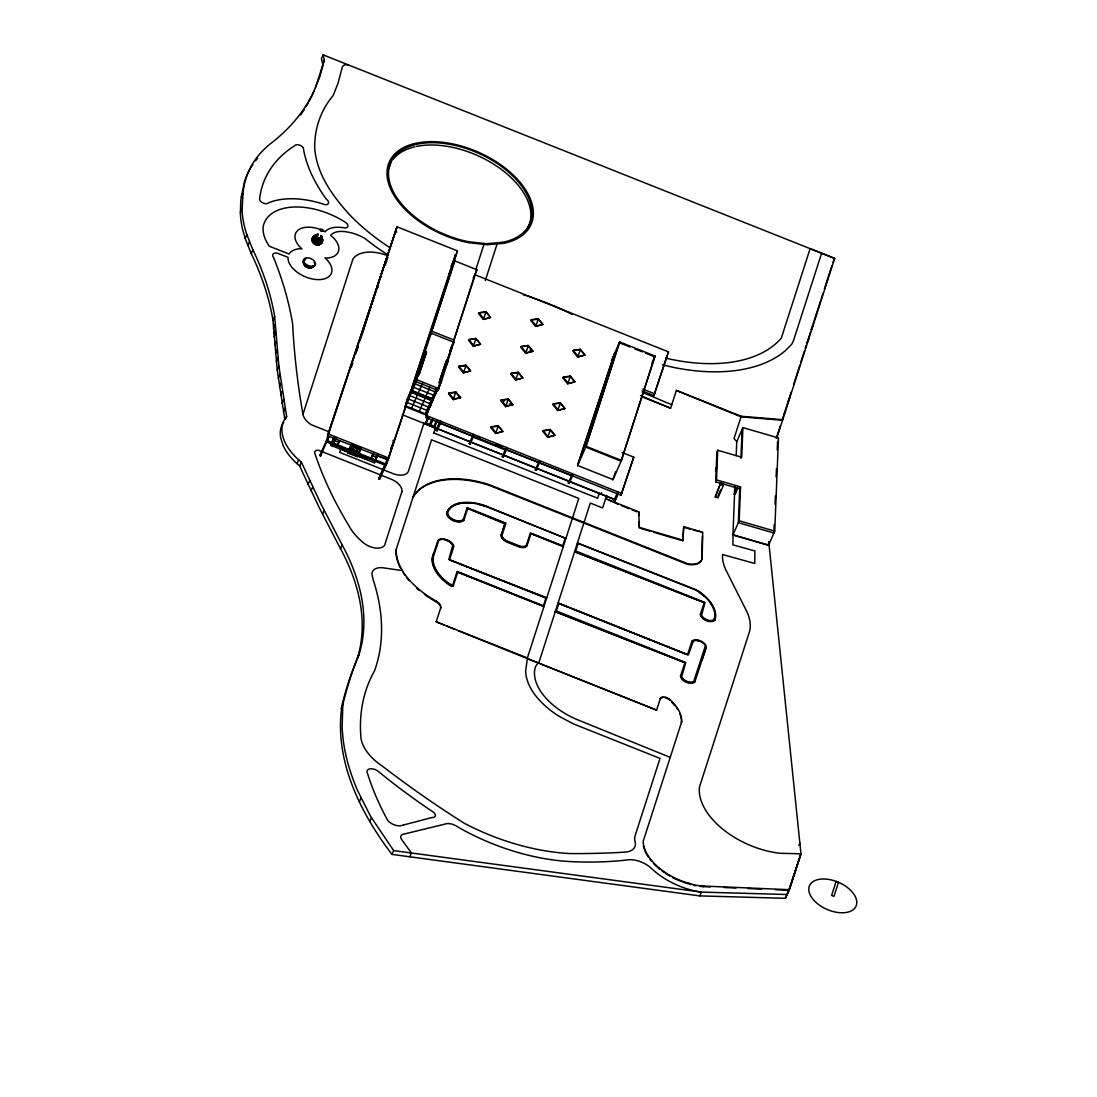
<?xml version="1.0" encoding="UTF-8"?>
<svg xmlns="http://www.w3.org/2000/svg" width="1097" height="1097" viewBox="0 0 1097 1097"><rect width="100%" height="100%" fill="white"/><g stroke="black" fill="none" stroke-linecap="round" stroke-linejoin="round"><path stroke-width="1.5" d="M715.271 497.037L720.702 482.968L723.389 483.722L723.376 485.45L717.959 497.791L715.271 497.037L720.702 482.968M683.733 526.629L682.841 540.794L683.733 526.629L702.738 532.319L702.107 558.743A17.579 10.188 23.7 0 1 687.558 563.707L489.152 484.641A78.093 45.238 23.7 0 0 413.226 496.722L412.979 497.298A78.093 45.238 23.7 0 1 488.905 485.217L687.298 564.283A17.579 10.188 23.7 0 0 701.847 559.319L702.409 536.2M717.712 450.264L716.533 479.91L740.544 486.876L739.707 488.782L715.697 481.802L716.876 452.17L717.712 450.264L741.723 457.243L742.902 427.611L778.472 437.95L774.743 531.126L768.503 545.346L732.933 535.021L734.894 485.889M737.582 487.548L734.551 494.445L734.633 488.33M736.183 455.721L736.745 441.584L734.003 438.539L741.243 416.27L782.737 419.685L834.652 258.412L810.121 248.635L781.338 338.041A142.912 82.782 23.7 0 1 665.81 358.129M735.251 491.305L735.36 488.535L734.551 488.357M739.776 487.109L738.35 522.679L773.92 533.019L774.249 524.544M740.928 458.313L742.079 429.503M732.933 535.021L739.186 520.787L740.544 486.876M768.503 545.346L768.64 541.959M313.92 91.298A393.453 227.915 23.7 0 1 271.316 143.076A202.054 117.036 23.7 0 0 243.15 191.852L242.039 210.213A199.75 115.706 23.7 0 0 246.825 234.662L252.913 249.787A441.501 255.752 23.7 0 1 274.648 316.539L278.899 366.137L286.646 416.517A58.1 33.664 23.7 0 0 297.109 458.436L301.401 462.221L320.749 503.564L342.195 544.99A302.484 175.232 23.7 0 1 358.952 654.758L357.279 658.543A946.231 548.13 23.7 0 0 342.195 704.288C333.378 758.713 359.761 812.191 391.999 854.398L699.721 895.892L785.301 898.306L789.621 889.077L800.975 853.823L768.723 541.699M775.058 504.222L775.401 495.748M776.141 477.113L776.484 468.638M777.225 450.003L777.567 441.529M358.952 654.758A947.465 548.857 23.7 0 0 342.799 704.905L342.113 728.353L343.251 740.461A353.865 204.988 23.7 0 0 357.636 790.676L370.553 816.305L393.658 850.6L701.394 892.094L786.96 894.521M284.726 418.903L277.226 369.936L272.975 320.338A441.501 255.752 23.7 0 0 251.254 253.572L245.152 238.46L242.423 228.533A199.75 115.706 23.7 0 1 240.38 214.011L240.792 200.107L244.508 181.622A202.054 117.036 23.7 0 1 250.267 168.691M832.993 262.21L834.652 258.412L323.108 54.85L324.287 60.102L315.552 87.582M324.287 60.102L320.05 76.077L312.261 95.096A393.453 227.915 23.7 0 1 309.285 100.951M329.58 432.04L311.356 424.772A17.374 10.065 23.7 0 1 302.937 414.351L352.932 259.043A32.787 18.992 23.7 0 1 387.2 255.505M389.037 168.294L391.547 160.477M351.273 367.55L352.809 362.805M355.551 354.276L358.088 346.378M361.859 334.681L367.989 315.634M368.194 314.99L374.502 295.395M375.009 293.818L388.036 253.695L371.65 304.582M356.799 350.738L358.335 345.966M360.063 340.591L364.835 325.754M365.342 324.177L371.143 306.173M385.335 265.063L387.872 257.192M378.095 454.419L374.434 462.783L331.02 445.396L333.721 437.004M331.582 443.97L333.927 436.688M333.433 441.707L334.174 439.417M333.474 443.572L337.41 445.135L333.474 443.572L336.011 437.744M334.722 440.733L338.699 442.16L337.41 445.135M337.698 445.478L339.659 441.021M352.795 445.108L361.228 448.467L357.553 456.832L347.722 452.91L350.999 445.259M348.448 452.663L348.668 451.991L357.43 455.488L357.211 456.16L348.448 452.663L351.945 444.532L351.726 445.204L360.488 448.7L357.211 456.16M370.717 458.628L372.678 454.185M371.211 458.601L375.147 460.178L371.211 458.601L373.707 452.924M372.459 455.762L376.381 457.339M386.144 458.711L376.6 455.612M407.947 397.923L405.136 406.699L408.221 397.663L406.233 402.188M431.244 400.186L411.567 392.342L431.203 400.323L425.279 413.816L405.629 405.849M412.239 390.834L431.916 398.677L412.239 390.834L417.504 378.835M446.767 362.6L445.835 362.216L439.321 382.428L440.733 382.99L438.101 390.505L415.557 381.523L453.171 264.72M407.316 398.828L419.04 372.116L425.54 351.904L426.486 352.274L418.876 375.009M430.49 335.134L454.83 260.921L476.893 269.711L445.944 364.492M405.657 406.822L426.157 414.995M423.99 423.003L408.399 471.395A14.096 8.159 23.7 0 1 392.959 473.602L339.7 452.389L340.701 449.043L366.576 459.355M439.993 379.658L446.657 360.323L448.083 360.886L441.57 381.084L428.996 408.468M439.047 383.059L446.657 360.323M475.783 269.793L483.955 244.398M439.403 384.828L445.135 366.974M452.183 345.774L446.095 364.67L475.234 273.51L473.218 278.103M438.101 390.505L439.431 384.69M447.247 362.778L453.856 342.223L431.327 333.241M429.722 425.279L432.314 419.973M429.955 425.375L434.11 427.35L437.141 420.357M618.269 492.457L615.198 499.903L434.316 427.501M436.798 421.824L503.715 448.81M398.362 563.433A70.126 40.616 23.7 0 1 395.976 550.118L431.56 439.787L578.791 498.463L527.191 658.543L458.148 630.679M433.576 433.507L435.605 427.213M440.72 422.551L437.155 430.806L436.208 430.435L439.774 422.167M485.285 280.599L497.106 243.891M437.155 430.806L436.387 429.873M433.644 553.546L433.905 552.97A39.643 22.968 23.7 0 0 449.29 584.29L450.757 585.236A1.988 1.152 23.7 0 0 453.541 585.181L453.294 585.757A1.988 1.152 23.7 0 1 450.51 585.812L449.043 584.866A39.643 22.968 23.7 0 1 433.644 553.546L438.046 540.108A8.954 5.183 23.7 0 1 447.055 539.834A8.954 5.183 23.7 0 1 453.856 546.416L449.468 559.854L546.759 597.947L470.147 568.095M469.228 443.599L470.174 443.97L469.228 443.599L473.287 434.357M473.287 436.373L473.068 437.045L505.141 449.839L505.36 449.153M565.833 538.517L485.573 505.84A37.847 21.926 23.7 0 0 459.163 503.098A34.213 19.828 23.7 0 0 446.877 512.669L446.616 513.259A9.448 5.471 23.7 0 0 453.87 520.979A9.448 5.471 23.7 0 0 463.866 520.129L467.72 508.405L505.1 523.296L501.247 535.021A7.748 4.484 23.7 0 0 507.061 542.179L518.566 546.759A7.748 4.484 23.7 0 0 527.136 545.346L527.383 544.756A7.748 4.484 23.7 0 1 518.812 546.183L507.321 541.603A7.748 4.484 23.7 0 1 501.507 534.445M444.024 624.975L436.181 621.807L440.843 607.519A8.09 4.69 23.7 0 0 436.277 601.17A70.126 40.616 23.7 0 1 403.367 572.113L400.679 567.478A70.126 40.616 23.7 0 1 396.223 549.542L395.976 550.118M453.294 585.757L457.737 572.14L544.002 606.518L457.737 572.14M502.248 456.75L503.194 457.134L502.248 456.75L506.307 447.507M501.247 535.021L505.1 523.296M535.267 469.914L536.214 470.284L535.267 469.914L539.326 460.671M527.136 545.346L530.975 533.622L563.323 546.512L530.975 533.622M568.287 483.078L569.233 483.448L568.287 483.078L572.346 473.822M572.977 476.098L505.264 449.427M577.502 465.814L586.059 446.314L619.654 341.935L655.019 356.031L621.409 460.411L612.853 479.91M528.631 659.119L538.696 663.123L590.296 503.043L602.61 507.966L605.626 498.628L638.783 511.846L639.386 528.041L639.044 521.788M599.195 493.403L597.632 498.244L433.768 432.931M601.129 493.979L601.581 492.567M654.676 356.786L621.08 461.165L585.729 447.069L619.325 342.703L630.089 346.995M613.717 501.178L614.663 501.548L613.717 501.178L617.282 492.91M641.786 396.757L670.596 408.235L676.396 390.422L741.243 416.27M540.259 663.754L656.582 710.116L660.435 698.336A5.842 3.387 23.7 0 1 664.713 696.993A5.842 3.387 23.7 0 1 670.102 699.804A40.383 23.394 23.7 0 1 681.662 721.867L643.199 841.289A48.542 28.124 23.7 0 0 649.438 857.703L652.742 861.803A48.542 28.124 23.7 0 0 688.765 883.25A35.049 20.308 23.7 0 0 703.753 886.074L789.292 889.694L785.301 898.306M680.51 676.109L680.757 675.533A7.94 4.594 23.7 0 0 686.845 681.827A7.94 4.594 23.7 0 0 695.141 681.264L694.881 681.84A7.94 4.594 23.7 0 1 686.585 682.416A7.94 4.594 23.7 0 1 680.51 676.109L684.898 662.67L555.247 611.687L684.898 662.67M577.324 543.097L698.611 591.173A37.325 21.625 23.7 0 1 715.011 619.531L714.75 620.107A7.898 4.58 23.7 0 1 706.441 620.765A7.898 4.58 23.7 0 1 700.38 614.389L704.219 602.664L574.567 551.668L704.219 602.664M694.881 681.84L706.317 647.024A7.94 4.594 23.7 0 0 700.229 640.73A7.94 4.594 23.7 0 0 691.946 641.292L687.545 654.744L558.016 603.117L567.492 606.888M821.612 253.229L793.529 340.481L791.705 344.28L785.671 350.382A155.226 89.927 23.7 0 1 673.421 367.385L662.492 364.794M706.317 647.024L702.176 659.887M776.237 438.498L780.255 426.047M782.586 418.807L783.491 415.996M783.807 415.009L788.071 401.735M791.198 392.054L788.167 401.475L789.826 397.676M793.515 384.869L794.42 382.058M794.927 380.44L799.85 365.178M800.755 362.367L804.375 351.109M805.28 348.298L806.185 345.486M806.967 343.046L810.587 331.788M811.218 329.854L817.553 310.163M818.074 308.559L820.666 300.523M821.173 298.919L822.983 293.297M824.396 288.922L829.524 273.002M830.018 271.439L831.841 265.803M776.895 437.662L782.737 419.685M789.045 890.27L800.975 853.823L779.981 853.274A68.754 39.835 23.7 0 1 699.502 786.906L749.361 632.05A64.257 37.229 23.7 0 0 746.303 610.549L726.241 570.673A61.336 35.529 23.7 0 1 722.553 554.52L754.75 563.474L754.873 550.968L732.919 544.866L733.015 534.76L768.586 545.086M836.12 881.385L831.608 895.413L833.967 896.345L838.478 882.331M787.632 893.493L800.975 853.823M621.958 452.458L633.764 457.161L620.984 495.241L426.006 417.546L431.944 400.199M430.271 406.85L433.37 397.484M577.872 464.168L613.415 356.525M615.636 471.6L613.004 479.567L577.639 465.485L614.731 353.152L613.936 354.962L619.654 341.935M620.984 495.241L633.764 457.161M642.06 390.943L653.867 395.647L667.195 355.318M653.867 395.647L668.526 351.89L475.138 274.812M319.748 455.42L320.681 455.79L319.748 455.42L326.316 440.994M327.509 435.77L397.1 226.832L457.449 250.884L388.667 458.025L387.872 459.821L327.509 435.77L397.1 226.832M326.481 441.844L326.988 440.569L385.458 463.88L378.89 478.292L379.631 479.293L386.199 464.867L410.731 391.053L432.794 399.843L410.689 391.176L411.457 389.421M328.771 436.565L326.961 442.036L384.951 465.142L386.926 459.451M328.935 436.332L320.681 455.79M379.631 479.293L378.89 478.292M452.362 264.007L455.282 255.231L455.516 255.971M412.253 386.391L451.882 265.46M452.828 264.185L457.449 250.884M606.71 495.405L605.626 498.628M451.114 266.297L455.954 254.792M241.477 195.65L243.15 191.852M241.244 197.186L242.903 193.401M240.325 212.379L241.998 208.581M323.108 54.85L321.448 58.648L322.628 63.9M245.152 238.46L246.825 234.662M247.771 245.563L249.43 241.779M251.254 253.572L252.913 249.787M272.975 320.338L274.648 316.539M273.441 328.538L275.114 324.753M273.784 333.625L275.457 329.84M274.003 336.779L275.676 332.981M274.661 345.034L276.334 341.236M275.429 353.303L277.088 349.518M276.279 361.612L277.939 357.814M277.226 369.936L278.899 366.137M278.281 378.273L279.941 374.488M279.433 386.638L281.093 382.853M280.667 395.03L282.34 391.231M282.011 403.435L283.684 399.637M283.451 411.869L285.11 408.07M285.535 419.04L286.646 416.517M297.04 463.633L298.699 459.835M357.279 658.543A302.484 175.232 23.7 0 0 340.523 548.774L319.09 507.363L302.813 472.903L299.742 466.019L301.401 462.221M308.051 484.312L309.724 480.527M311.068 490.743L312.741 486.958M331.02 445.396L334.352 437.799M331.98 445.876L335.586 437.662M347.722 452.91L351.397 444.546M322.518 514.26L324.177 510.462M351.342 453.047L354.605 445.588M354.77 454.419L358.047 446.959M449.098 273.989L454.83 260.921M375.147 460.178L377.683 454.35M374.31 462.742L377.985 454.377M423.881 355.702L425.54 351.904M425.375 354.811L426.486 352.274M340.523 548.774L342.195 544.99M415.557 381.523L416.394 379.631L438.923 388.612M405.588 405.972L411.567 392.342M390.834 448.399L394.234 440.665L393.288 440.281M411.622 408.235L417.546 394.728M418.272 393.083L422.715 382.963M475.783 272.248L476.893 269.711M419.328 411.306L425.266 397.8M425.979 396.168L429.928 387.159M449.989 350.368L452.019 345.747M453.034 344.115L453.856 342.223M445.039 367.81L448.083 360.886M431.916 398.677L436.537 388.173M426.116 415.119L438.786 386.185M428.406 416.874L425.06 423.963L434.261 427.638M428.269 417.299L425.389 423.881L429.763 425.142M428.68 417.518L426.253 423.058L429.544 424.374L431.368 420.22M433.164 419.301L430.723 424.841L434.028 426.157L436.469 420.617M434.22 427.775L437.333 420.604M485.518 312.412L485.848 311.658L490.565 317.458L483.283 319.378L478.566 313.564L478.895 312.81L485.848 311.658L490.565 317.458L483.283 319.378M475.495 339.192L475.824 338.425L480.541 344.239L473.26 346.145L468.542 340.344L468.872 339.59L475.824 338.425L480.541 344.239L473.26 346.145M436.208 430.435L440.267 421.193M465.512 365.891L465.841 365.123L470.558 370.937L463.277 372.843L458.56 367.042L458.889 366.288L465.841 365.123L470.558 370.937L463.277 372.843M453.253 399.623L455.817 391.903L448.865 393.055L448.536 393.823L453.253 399.623L460.534 397.717L455.817 391.903M341.14 708.703L342.799 704.905M401.859 570.536L382.963 567.78A15.276 8.845 23.7 0 0 372.267 575.747L373.309 580.19A339.48 196.651 23.7 0 1 374.584 670.692A321.517 186.243 23.7 0 0 361.023 738.542A47.596 27.562 23.7 0 0 382.565 766.282A710.417 411.54 23.7 0 0 435.879 804.732L442.79 809.353A710.417 411.54 23.7 0 0 463.812 823.011A163.59 94.767 23.7 0 0 569.782 853.562A731.658 423.84 23.7 0 0 616.075 852.616L625.139 852.108A20.103 11.642 23.7 0 0 634.848 840.837A29.221 16.935 23.7 0 1 635.163 835.557L660.01 758.397L573.347 723.855L559.141 716.327A67.507 39.108 23.7 0 1 525.696 670.624L527.438 657.967L436.181 621.807M470.174 443.97L473.739 435.701M505.552 406.63L508.268 399.541L501.178 400.062L500.849 400.83L505.552 406.63L512.848 404.724L508.13 398.91L501.178 400.062L505.895 405.876L512.848 404.724L508.13 398.91L507.801 399.665M537.832 319.419L538.161 318.651L542.878 324.465L535.597 326.371L530.879 320.571L531.209 319.817L538.161 318.651L542.878 324.465L535.597 326.371M527.808 346.199L528.137 345.432L532.854 351.246L525.559 353.152L520.856 347.351L521.185 346.583L528.137 345.432L532.854 351.246L525.559 353.152M459.163 503.098L458.903 503.674A34.213 19.828 23.7 0 0 454.487 505.086M517.784 372.966L518.113 372.212L522.83 378.026L515.535 379.932L510.818 374.132L511.161 373.364L518.113 372.212L522.83 378.026L515.535 379.932M497.777 426.445L498.107 425.691L502.824 431.491L495.529 433.411L490.812 427.597L491.154 426.843L498.107 425.691L502.824 431.491L495.529 433.411M467.72 508.405L504.839 523.886M463.866 520.129L464.127 519.553A9.448 5.471 23.7 0 1 454.117 520.403A9.448 5.471 23.7 0 1 446.877 512.669M437.429 602.651A8.09 4.69 23.7 0 0 436.016 601.746L436.277 601.17M503.194 457.134L506.759 448.865M440.843 607.519L440.596 608.095A8.09 4.69 23.7 0 0 440.473 606.49M485.573 505.84L485.313 506.43A37.847 21.926 23.7 0 0 482.995 505.635M359.377 801.742L361.036 797.944M369.785 821.598L371.458 817.8M579.86 350.012L580.19 349.244L584.907 355.058L577.612 356.964L572.895 351.163L573.237 350.409L580.19 349.244L584.907 355.058L577.612 356.964M569.837 376.792L570.166 376.024L574.883 381.838L567.588 383.744L562.871 377.944L563.214 377.176L570.166 376.024L574.883 381.838L567.588 383.744M559.854 403.477L560.183 402.722L564.9 408.537L557.605 410.443L552.888 404.642L553.231 403.874L560.183 402.722L564.9 408.537L557.605 410.443M549.83 430.257L550.159 429.503L554.876 435.303L547.581 437.223L542.864 431.423L543.207 430.655L550.159 429.503L554.876 435.303L547.581 437.223M536.214 470.284L539.765 462.029M391.999 854.398L393.658 850.6M611.454 360.639L613.292 356.443M569.233 483.448L572.785 475.179M409.771 856.798L411.43 853L401.557 839.383A6.98 4.045 23.7 0 1 403.202 834.282L444.477 824.217A10.504 6.088 23.7 0 1 457.874 827.028A160.944 93.231 23.7 0 0 571.948 861.666A324.397 187.916 23.7 0 0 620.422 860.665L629.609 859.678A20.267 11.738 23.7 0 1 651.33 868.33A57.305 33.198 23.7 0 0 701.394 892.094L699.721 895.892M651.947 363.011L655.019 356.031M527.191 658.543L656.582 710.116M607.587 499.409L618.255 504.346M538.696 663.123L538.942 662.547A29.934 17.333 23.7 0 0 534.883 668.882A58.237 33.733 23.7 0 0 575.541 718.946L670.171 757.341M614.841 500.986L618.447 492.43M614.663 501.548L618.05 493.856M676.396 390.422L740.982 416.846L782.49 420.261M671.734 404.724L642.307 392.328M670.596 408.235L640.511 395.564M638.783 511.846L638.701 515.549M716.903 465.855L715.532 470.668L716.876 467.583M715.697 481.802L716.533 479.91M736.663 441.844L742.902 427.611M701.737 531.908L693.304 530.084M717.973 496.05L720.688 489.879M826.494 282.423L828.153 278.624M734.318 494.377L737.294 487.452M736.869 490.29L735.127 494.24L734.4 494.034M696.677 589.98L578.16 543.234L575.678 550.955L705.069 602.514L701.559 615.047A7.117 4.127 23.7 0 0 706.825 619.75A7.117 4.127 23.7 0 0 713.585 619.846L714.791 616.939A36.558 21.172 23.7 0 0 698.24 591.475L696.43 590.364M811.3 329.594L812.973 325.795M807.063 342.771L808.722 338.987M783.889 414.748L785.562 410.95M660.435 698.336L660.188 698.926A5.842 3.387 23.7 0 1 662.903 697.5M700.38 614.389L700.626 613.799A7.898 4.58 23.7 0 0 706.687 620.189A7.898 4.58 23.7 0 0 715.011 619.531M691.946 641.292L691.686 641.882A7.94 4.594 23.7 0 1 695.073 640.442M670.102 699.804L669.842 700.38A5.842 3.387 23.7 0 0 665.001 697.678M681.662 721.867L681.415 722.443A40.383 23.394 23.7 0 0 679.66 713.352M688.765 883.25L688.505 883.825A48.542 28.124 23.7 0 1 682.581 881.933M699.872 886.39A35.049 20.308 23.7 0 0 703.506 886.65L703.753 886.074M798.931 845.225L799.878 843.086M426.006 417.546L426.815 415.722L621.793 493.431M606.696 376.847L607.505 375.037M667.716 353.714L668.526 351.89M454.665 255.217L455.749 255.409M378.684 478.909L385.253 464.484M283.575 422.331L282.889 423.305A58.1 33.664 23.7 0 0 280.654 437.785L283.287 445.944A58.1 33.664 23.7 0 0 295.45 462.221L299.742 466.019M703.506 886.65L710.349 886.938M724.034 887.514L736.005 888.022M747.989 888.529L761.675 889.119M775.36 889.694L787.331 890.202M348.284 64.874L347.53 64.764A7.652 4.429 23.7 0 0 342.264 67.274L338.027 83.249L333.214 95.453A229.712 133.066 23.7 0 0 314.661 147.272C316.197 173.312 332.446 195.924 349.477 214.587A160.998 93.259 23.7 0 0 390.34 247.963M720.688 484.709L723.376 485.45M739.186 520.787L774.743 531.126M685.118 527.684L690.027 529.124M639.633 527.465L683.088 540.218M640.991 528.507L650.644 531.346M653.867 532.292L681.237 540.327M396.305 228.615L326.22 441.035L386.199 464.867L393.905 441.419L392.959 441.049M396.511 231.22L395.729 231.728L396.675 232.098M634.697 348.832L642.376 351.89M645.461 353.111L653.14 356.182M387.639 254.6L388.585 254.97M380.632 276.348L381.578 276.732M642.869 389.133L654.676 393.837M377.272 287.126L378.218 287.496M529.933 350.08L532.854 351.246M432.163 331.349L454.227 340.139M424.717 353.796L425.65 354.18L419.15 374.379L418.204 374.008M501.178 400.062L504.099 401.228M509.927 403.559L512.848 404.724M419.04 372.116L419.986 372.486M440.158 380.522L441.57 381.084M417.367 375.901L418.314 376.285M586.059 446.314L621.409 460.411M415.242 383.95L434.933 391.794M413.761 387.323L433.452 395.167M410.086 395.715L429.763 403.559M408.605 399.102L428.283 406.946M407.11 402.476L426.802 410.319M476.66 437.196L479.567 438.347M495.117 444.559L502.357 447.439M402.201 414.693L615.28 499.615M621.368 505.58L629.171 508.693M632.297 509.94L636.973 511.805M328.318 433.973L388.667 458.025M351.122 446.397L359.898 449.893M350.313 448.262L359.076 451.758M451.059 560.485L455.831 562.391M459.012 563.652L466.965 566.834M572.223 608.78L651.22 640.264M654.374 641.512L662.273 644.666M665.426 645.927L685.968 654.114M447.165 626.25L455.008 629.417M650.027 859.321L651.714 861.419M302.937 414.351L301.648 406.809A1683.497 975.219 23.7 0 1 292.611 323.697A594.286 344.252 23.7 0 0 273.619 257.521A5.512 3.195 23.7 0 1 273.208 253.928A5.512 3.195 23.7 0 1 277.774 253.325L288.058 257.37A23.243 13.466 23.7 0 0 317.266 279.598A23.243 13.466 23.7 0 0 326.344 259.139L324.959 257.987L326.837 258.069A23.243 13.466 23.7 0 0 333.269 237.61L330.567 235.375A21.871 12.67 23.7 0 1 346.679 231.892A31.045 17.977 23.7 0 1 364.835 238.378A156.227 90.503 23.7 0 0 387.31 254.504M314.099 262.444A6.225 3.606 23.7 0 1 312.028 267.106A6.225 3.606 23.7 0 1 303.979 263.554A6.225 3.606 23.7 0 1 306.049 258.892M313.879 266.214A5.718 3.318 23.7 0 1 305.994 266.242A5.718 3.318 23.7 0 1 304.788 260.4M312.933 265.927A4.909 2.838 23.7 0 1 307.736 267.531A3.853 2.235 23.7 0 1 304.527 264.967M303.8 262.718A4.909 2.838 23.7 0 0 307.736 267.531A3.853 2.235 23.7 0 0 311.205 267.325M320.914 235.869A3.209 1.865 23.7 0 1 320.763 238.735A3.209 1.865 23.7 0 1 316.32 237.158A3.209 1.865 23.7 0 1 317.239 234.58M320.941 236.047A3.401 1.975 23.7 0 1 320.557 239.132A3.401 1.975 23.7 0 1 315.785 237.021A3.401 1.975 23.7 0 1 317.815 234.676M321.023 235.252A2.934 1.7 23.7 0 1 320.694 237.898A2.934 1.7 23.7 0 1 316.594 236.088A2.934 1.7 23.7 0 1 318.349 234.072M321.119 241.984A4.909 2.838 23.7 0 1 315.497 244.165A4.909 2.838 23.7 0 1 313.331 238.543M322.038 242.135A5.348 3.099 23.7 0 1 314.51 242.958A5.348 3.099 23.7 0 1 314.414 237.254M321.819 239.448A5.499 3.181 23.7 0 1 319.597 243.603A5.499 3.181 23.7 0 1 312.494 239.804A5.499 3.181 23.7 0 1 315.963 236.321M321.256 237.734A5.348 3.099 23.7 0 1 321.01 242.492A5.348 3.099 23.7 0 1 313.619 239.886A5.348 3.099 23.7 0 1 315.154 235.581M321.311 237.062A4.909 2.838 23.7 0 1 320.434 241.559A4.909 2.838 23.7 0 1 313.605 237.912A4.909 2.838 23.7 0 1 318.02 235.306M321.147 236.568A4.21 2.441 23.7 0 1 320.681 240.394A4.21 2.441 23.7 0 1 314.77 237.788A4.21 2.441 23.7 0 1 317.294 234.868M320.338 243.301A4.21 2.441 23.7 0 1 315.36 244.466A3.305 1.92 23.7 0 1 313.098 241.409M312.878 240.01A4.21 2.441 23.7 0 0 315.36 244.466A3.305 1.92 23.7 0 0 319.158 244.083M436.016 601.746A70.126 40.616 23.7 0 1 430.106 598.249M428.68 597.33A70.126 40.616 23.7 0 1 424.525 594.478M419.301 590.447A70.126 40.616 23.7 0 1 416.846 588.349M409.181 580.683A70.126 40.616 23.7 0 1 406.37 577.283M404.67 574.993A70.126 40.616 23.7 0 1 403.106 572.689M400.432 568.054A70.126 40.616 23.7 0 1 398.979 564.969M438.06 603.158A8.09 4.69 23.7 0 1 438.635 603.679M439.157 604.228A8.09 4.69 23.7 0 1 440.254 605.928M438.8 540.026A8.954 5.183 23.7 0 1 440.089 539.587M445.039 539.834A8.954 5.183 23.7 0 1 448.495 541.205M450.044 542.192A8.954 5.183 23.7 0 1 453.198 545.758M464.867 502.933A37.847 21.926 23.7 0 1 469.187 502.988M478.333 504.346A37.847 21.926 23.7 0 1 480.664 504.935M446.616 513.259A34.213 19.828 23.7 0 1 449.016 508.981M450.894 507.212A34.213 19.828 23.7 0 1 453.198 505.717M699.461 592.503A37.325 21.625 23.7 0 1 704.535 596.521M709.512 601.759A37.325 21.625 23.7 0 1 714.243 609.946M715.011 612.633A37.325 21.625 23.7 0 1 714.75 620.107M696.636 640.47A7.94 4.594 23.7 0 1 699.982 641.306A7.158 4.155 23.7 0 1 705.371 645.804L693.702 681.539A7.158 4.155 23.7 0 1 686.983 681.402A7.158 4.155 23.7 0 1 681.717 676.753L685.748 662.533L556.357 610.96L558.839 603.254L688.381 654.882L693.373 641.032A7.158 4.155 23.7 0 1 700.092 641.169M705.824 646.462A7.94 4.594 23.7 0 1 706.07 647.6M393.357 158.996A75.912 43.976 23.7 0 1 414.776 146.806M416.421 146.436A75.912 43.976 23.7 0 1 501.617 169.624A75.912 43.976 23.7 0 1 526.93 229.342M671.707 702.149A40.383 23.394 23.7 0 1 675.012 705.81M676.424 707.675A40.383 23.394 23.7 0 1 677.672 709.567M681.114 881.385A48.542 28.124 23.7 0 1 672.53 877.518M669.787 876.023A48.542 28.124 23.7 0 1 665.824 873.61M664.549 872.759A48.542 28.124 23.7 0 1 662.081 871.018M659.722 869.194A48.542 28.124 23.7 0 1 653.414 863.394M648.217 856.894A48.542 28.124 23.7 0 1 644.583 849.928M644.104 848.557A48.542 28.124 23.7 0 1 643.377 845.828M696.115 885.828A35.049 20.308 23.7 0 1 693.592 885.293M691.041 884.621A35.049 20.308 23.7 0 1 689.78 884.237M523.283 294.805A175.41 101.61 23.7 0 1 526.135 295.683M527.575 296.135A175.41 101.61 23.7 0 1 566.861 311.795M568.232 312.453A175.41 101.61 23.7 0 1 572.291 314.482M308.504 102.391A393.453 227.915 23.7 0 1 306.022 106.67M304.28 109.481A393.453 227.915 23.7 0 1 300.578 114.979M251.076 167.334A202.054 117.036 23.7 0 1 252.79 164.66M255.601 160.779A202.054 117.036 23.7 0 1 257.63 158.283M321.023 229.959L322.216 230.48L321.023 229.959M401.831 491.799L384.581 545.387A14.028 8.118 23.7 0 1 363.875 543.138A54.192 31.388 23.7 0 1 348.681 525.353A530.358 307.229 23.7 0 1 314.757 453.198A5.293 3.072 23.7 0 1 318.843 450.36L391.163 479.183A14.096 8.159 23.7 0 1 401.831 491.799M438.731 540.492L433.658 555.726A38.861 22.516 23.7 0 0 449.701 584.002L452.773 584.989L457.161 571.427L543.426 605.805L545.908 598.098L448.865 559.415L452.759 545.154A8.173 4.745 23.7 0 0 446.918 540.259A8.173 4.745 23.7 0 0 439.609 539.916L438.731 540.492M467.13 507.692L463.428 519.196A8.666 5.019 23.7 0 1 455.186 520.307A8.666 5.019 23.7 0 1 447.823 514.164L448.001 511.833A33.445 19.376 23.7 0 1 459.602 503.605A37.065 21.474 23.7 0 1 485.464 506.293L565.229 538.078L562.747 545.799L530.386 532.895L526.67 544.455A6.993 4.045 23.7 0 1 518.936 545.744L507.472 541.178A6.993 4.045 23.7 0 1 502.22 534.719L505.95 523.159L467.13 507.692M475.961 339.069L473.589 345.39L468.872 339.59L475.961 339.069M485.985 312.288L483.612 318.61L478.895 312.81L485.985 312.288M465.978 365.767L463.606 372.089L458.889 366.288L465.978 365.767M498.23 426.322L495.871 432.657L491.154 426.843L498.23 426.322M518.237 372.843L515.878 379.178L511.161 373.364L518.237 372.843M528.274 346.076L525.902 352.398L521.185 346.583L528.274 346.076M538.298 319.296L535.926 325.617L531.209 319.817L538.298 319.296M550.283 430.134L547.924 436.469L543.207 430.655L550.283 430.134M560.32 403.353L557.948 409.688L553.231 403.874L560.32 403.353M570.289 376.669L567.931 382.99L563.214 377.176L570.289 376.669M580.327 349.888L577.954 356.21L573.237 350.409L580.327 349.888M325.055 231.686L323.752 230.973A23.243 13.466 23.7 0 0 298.535 229.808A23.243 13.466 23.7 0 0 300.564 247.675L301.936 248.813L300.071 248.731A23.243 13.466 23.7 0 0 289.114 254.01L269.341 246.249A52.546 30.442 23.7 0 1 263.074 227.326A58.264 33.746 23.7 0 1 345.486 222.403A5.17 2.989 23.7 0 1 347.831 226.38A5.17 2.989 23.7 0 1 343.745 227.792A26.04 15.084 23.7 0 0 325.055 231.686M403.408 825.04L400.858 825.753A10.312 5.965 23.7 0 1 387.762 820.542A402.16 232.962 23.7 0 1 367.632 773.796A7.295 4.223 23.7 0 1 369.675 768.901A7.295 4.223 23.7 0 1 378.314 771.397A462.865 268.134 23.7 0 0 428.694 808.996L433.521 812.246A5.526 3.209 23.7 0 1 435.262 815.935A5.526 3.209 23.7 0 1 431.82 817.553L403.408 825.04M460.534 397.717L453.582 398.869L448.865 393.055L455.954 392.534L460.534 397.717M502.933 242.286L486.574 243.712L468.419 241.697A75.912 43.976 23.7 0 1 390.422 163.302A75.912 43.976 23.7 0 1 499.683 165.181A75.912 43.976 23.7 0 1 502.933 242.286M503.825 243.301L487.123 244.754L468.584 242.698A77.476 44.881 23.7 0 1 388.982 162.685A77.476 44.881 23.7 0 1 500.493 164.605A77.476 44.881 23.7 0 1 503.825 243.301M837.313 881.81L834.2 880.713A25.423 14.727 23.7 0 0 810.464 895.509A25.423 14.727 23.7 0 0 850.244 911.36A25.423 14.727 23.7 0 0 840.357 883.154L837.313 881.81M305.24 263.678A6.404 3.702 23.7 0 0 315.319 264.61A6.404 3.702 23.7 0 0 307.846 257.809A6.404 3.702 23.7 0 0 305.24 263.678M320.557 230.631A1.604 0.932 23.7 0 0 323.094 230.864A1.604 0.932 23.7 0 0 321.215 229.163A1.604 0.932 23.7 0 0 320.557 230.631M303.252 147.697A182.993 106.011 23.7 0 0 326.467 199.325A5.224 3.03 23.7 0 1 328.565 203.096A5.224 3.03 23.7 0 1 324.973 204.673A71.744 41.563 23.7 0 0 268.614 202.794A5.005 2.893 23.7 0 1 262.978 202.972A5.005 2.893 23.7 0 1 259.605 198.653A202.41 117.256 23.7 0 1 294.778 145.654A5.019 2.907 23.7 0 1 298.878 144.927A5.019 2.907 23.7 0 1 303.252 147.697"/></g></svg>
